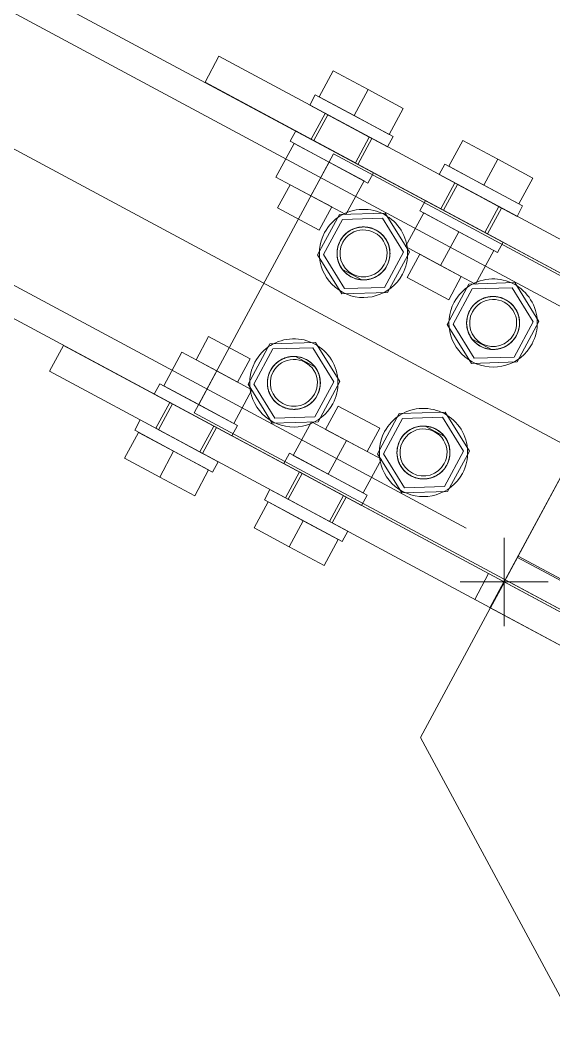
# Model space of a CAD drawing. Header units: millimetres. Extents: x -6949 to 83354, y -55091 to 16861.
# Drawn here: x 18179.4 to 18360.6, y 9896.9 to 10241.6 of the extents above; entities that cross this region are included whole.
import ezdxf

# ---------------------------------------------------------------- set-up
doc = ezdxf.new("R2010")
doc.units = ezdxf.units.MM
doc.layers.add('A-DETL', color=7, linetype='Continuous', lineweight=18, true_color=0x00a600)
doc.layers.add('S-BEAM', color=7, linetype='Continuous', lineweight=18)
doc.layers.add('S-FSTN', color=7, linetype='Continuous', lineweight=18)

msp = doc.modelspace()

# ---------------------------------------------------------------- linework, layer by layer
at = {"layer": 'A-DETL'}
msp.add_line((17466.48, 10579.68), (18750, 9890), dxfattribs=at)
at = {"layer": 'S-BEAM'}
for p, q in [((18374.26, 10149.57), (15760.73, 11553.9)), ((18369.52, 10140.76), (15756, 11545.1)), ((15717.37, 11473.22), (18330.9, 10068.88)), ((15712.64, 11464.41), (18326.17, 10060.07)), ((18295.38, 10153.36), (18288.82, 10156.89)), ((18339.42, 10129.69), (18332.86, 10133.22)), ((18279.47, 10123.75), (18272.91, 10127.28)), ((18323.52, 10100.09), (18316.95, 10103.61))]:
    msp.add_line(p, q, dxfattribs=at)
for points, knots in [([(18288.05, 10166.6), (18288.68, 10167.74), (18289.86, 10169.15), (18291.73, 10170.33), (18292.87, 10170.8), (18293.8, 10171.09), (18294.6, 10171.25), (18295.24, 10171.32), (18295.9, 10171.34), (18296.77, 10171.32), (18297.65, 10171.2), (18298.34, 10171.04), (18299, 10170.83), (18299.84, 10170.48), (18300.82, 10169.93), (18301.65, 10169.36), (18302.32, 10168.75), (18302.89, 10168.12), (18303.31, 10167.56), (18303.61, 10167.11), (18303.89, 10166.65), (18304.19, 10166.08), (18304.48, 10165.35), (18304.7, 10164.61), (18305.02, 10163.14), (18305.02, 10160.87), (18304.39, 10159), (18303.91, 10158.08)], [-1, -1, -1, -1, -0.861111, -0.791667, -0.756944, -0.722222, -0.6875, -0.670139, -0.652778, -0.618056, -0.583333, -0.565972, -0.548611, -0.513889, -0.479167, -0.444444, -0.416667, -0.388889, -0.361111, -0.347222, -0.333333, -0.305556, -0.277778, -0.25, -0.222222, -0.111111, 0, 0, 0, 0]), ([(18288.05, 10166.6), (18288.55, 10167.51), (18289.76, 10169.07), (18291.65, 10170.32), (18293.06, 10170.86), (18293.8, 10171.09), (18294.56, 10171.25), (18295.21, 10171.32), (18295.74, 10171.34), (18296.29, 10171.34), (18296.98, 10171.29), (18297.83, 10171.17), (18298.5, 10170.99), (18299.03, 10170.81), (18299.57, 10170.59), (18300.24, 10170.27), (18301.01, 10169.81), (18301.7, 10169.31), (18302.32, 10168.75), (18302.89, 10168.12), (18303.31, 10167.56), (18303.61, 10167.11), (18303.89, 10166.65), (18304.19, 10166.08), (18304.48, 10165.35), (18304.7, 10164.61), (18304.91, 10163.63), (18305.02, 10162.39), (18304.86, 10160.4), (18304.39, 10159), (18303.91, 10158.08)], [0, 0, 0, 0, 0.111111, 0.222222, 0.25, 0.277778, 0.305556, 0.333333, 0.347222, 0.361111, 0.388889, 0.416667, 0.444444, 0.458333, 0.472222, 0.5, 0.527778, 0.555556, 0.583333, 0.611111, 0.638889, 0.652778, 0.666667, 0.694444, 0.722222, 0.75, 0.777778, 0.833333, 0.888889, 1, 1, 1, 1]), ([(18288.05, 10166.6), (18288.56, 10167.51), (18289.45, 10168.67), (18290.96, 10169.87), (18291.91, 10170.39), (18292.57, 10170.67), (18293.02, 10170.85), (18293.61, 10171.05), (18294.22, 10171.19), (18294.66, 10171.26), (18294.91, 10171.29), (18295.1, 10171.3), (18295.3, 10171.31), (18295.57, 10171.33), (18296.05, 10171.34), (18296.76, 10171.32), (18297.62, 10171.22), (18298.26, 10171.06), (18298.68, 10170.92), (18298.97, 10170.82), (18299.48, 10170.61), (18300.22, 10170.24), (18300.94, 10169.82), (18301.4, 10169.51), (18301.64, 10169.33), (18301.99, 10169.06), (18302.47, 10168.61), (18303.04, 10167.94), (18303.44, 10167.36), (18303.7, 10166.96), (18303.83, 10166.73), (18303.93, 10166.56), (18304.03, 10166.39), (18304.14, 10166.16), (18304.33, 10165.75), (18304.55, 10165.17), (18304.71, 10164.57), (18304.81, 10164.1), (18304.94, 10163.39), (18305.02, 10162.31), (18304.86, 10160.39), (18304.38, 10159), (18303.91, 10158.08)], [0, 0, 0, 0, 0.111111, 0.166667, 0.222222, 0.236111, 0.25, 0.277778, 0.305556, 0.319444, 0.326389, 0.333333, 0.340278, 0.347222, 0.361111, 0.388889, 0.416667, 0.444444, 0.451389, 0.458333, 0.472222, 0.5, 0.527778, 0.541667, 0.548611, 0.555556, 0.583333, 0.611111, 0.638889, 0.652778, 0.659722, 0.666667, 0.673611, 0.680556, 0.694444, 0.722222, 0.75, 0.763889, 0.777778, 0.833333, 0.888889, 1, 1, 1, 1]), ([(18288.05, 10166.6), (18288.56, 10167.51), (18289.45, 10168.67), (18290.96, 10169.87), (18291.91, 10170.39), (18292.57, 10170.67), (18293.02, 10170.85), (18293.61, 10171.05), (18294.22, 10171.19), (18294.66, 10171.26), (18294.91, 10171.29), (18295.1, 10171.3), (18295.3, 10171.31), (18295.57, 10171.33), (18296.05, 10171.34), (18296.76, 10171.32), (18297.62, 10171.22), (18298.26, 10171.06), (18298.68, 10170.92), (18298.97, 10170.82), (18299.48, 10170.61), (18300.22, 10170.24), (18300.94, 10169.82), (18301.4, 10169.51), (18301.64, 10169.33), (18301.99, 10169.06), (18302.47, 10168.61), (18303.04, 10167.94), (18303.44, 10167.36), (18303.7, 10166.96), (18303.83, 10166.73), (18303.93, 10166.56), (18304.03, 10166.39), (18304.14, 10166.16), (18304.33, 10165.75), (18304.55, 10165.17), (18304.71, 10164.57), (18304.81, 10164.1), (18304.94, 10163.39), (18305.02, 10162.31), (18304.86, 10160.39), (18304.38, 10159), (18303.91, 10158.08)], [-1, -1, -1, -1, -0.888889, -0.833333, -0.777778, -0.763889, -0.75, -0.722222, -0.694444, -0.680556, -0.673611, -0.666667, -0.659722, -0.652778, -0.638889, -0.611111, -0.583333, -0.555556, -0.548611, -0.541667, -0.527778, -0.5, -0.472222, -0.458333, -0.451389, -0.444444, -0.416667, -0.388889, -0.361111, -0.347222, -0.340278, -0.333333, -0.326389, -0.319444, -0.305556, -0.277778, -0.25, -0.236111, -0.222222, -0.166667, -0.111111, 0, 0, 0, 0]), ([(18288.05, 10166.6), (18287.58, 10165.73), (18286.95, 10163.91), (18286.93, 10161.53), (18287.28, 10160.01), (18287.6, 10158.98), (18288.16, 10157.77), (18289.13, 10156.44), (18290.17, 10155.42), (18291.17, 10154.72), (18292.09, 10154.21), (18293.04, 10153.81), (18294.02, 10153.54), (18295.05, 10153.38), (18296.08, 10153.32), (18297.07, 10153.39), (18298.07, 10153.57), (18299.04, 10153.86), (18300.22, 10154.35), (18302.16, 10155.6), (18303.33, 10156.99), (18303.91, 10158.08)], [0, 0, 0, 0, 0.111111, 0.222222, 0.25, 0.277778, 0.333333, 0.388889, 0.444444, 0.479167, 0.513889, 0.548611, 0.583333, 0.618056, 0.652778, 0.6875, 0.722222, 0.756944, 0.791667, 0.861111, 1, 1, 1, 1]), ([(18288.05, 10166.6), (18287.48, 10165.59), (18286.98, 10163.92), (18286.96, 10161.66), (18287.18, 10160.39), (18287.45, 10159.41), (18287.84, 10158.45), (18288.33, 10157.57), (18288.94, 10156.71), (18289.66, 10155.9), (18290.45, 10155.21), (18291.33, 10154.62), (18292.3, 10154.11), (18293.48, 10153.65), (18294.66, 10153.41), (18295.8, 10153.34), (18296.9, 10153.36), (18297.98, 10153.54), (18299.02, 10153.86), (18299.99, 10154.25), (18301.1, 10154.9), (18302.65, 10156.16), (18303.48, 10157.26), (18303.91, 10158.08)], [-1, -1, -1, -1, -0.861111, -0.791667, -0.756944, -0.722222, -0.6875, -0.652778, -0.618056, -0.583333, -0.548611, -0.513889, -0.479167, -0.444444, -0.388889, -0.361111, -0.333333, -0.277778, -0.25, -0.222222, -0.166667, -0.111111, 0, 0, 0, 0]), ([(18288.05, 10166.6), (18287.6, 10165.79), (18287.14, 10164.49), (18286.94, 10162.5), (18287.02, 10161.22), (18287.23, 10160.19), (18287.54, 10159.15), (18287.98, 10158.15), (18288.57, 10157.22), (18289.26, 10156.31), (18290.11, 10155.46), (18291.15, 10154.73), (18292.1, 10154.2), (18293.09, 10153.79), (18294.1, 10153.52), (18295.16, 10153.36), (18296.22, 10153.33), (18297.23, 10153.41), (18298.24, 10153.62), (18299.21, 10153.93), (18300.39, 10154.44), (18302.26, 10155.71), (18303.38, 10157.05), (18303.91, 10158.08)], [0, 0, 0, 0, 0.111111, 0.166667, 0.222222, 0.25, 0.277778, 0.333333, 0.361111, 0.388889, 0.444444, 0.479167, 0.513889, 0.548611, 0.583333, 0.618056, 0.652778, 0.6875, 0.722222, 0.756944, 0.791667, 0.861111, 1, 1, 1, 1]), ([(18288.82, 10156.89), (18288.37, 10157.48), (18287.65, 10158.72), (18287.08, 10160.6), (18286.96, 10162.08), (18287, 10163.09), (18287.19, 10164.6), (18287.59, 10165.75), (18288.05, 10166.6)], [0, 0, 0, 0, 0.2, 0.4, 0.55, 0.625, 0.7, 1, 1, 1, 1]), ([(18295.38, 10153.36), (18296.49, 10153.29), (18298.1, 10153.48), (18300.06, 10154.27), (18301.53, 10155.18), (18302.87, 10156.45), (18303.6, 10157.51), (18303.91, 10158.08)], [-1, -1, -1, -1, -0.7, -0.55, -0.4, -0.2, 0, 0, 0, 0]), ([(18332.09, 10142.94), (18332.72, 10144.07), (18333.91, 10145.48), (18335.77, 10146.66), (18336.92, 10147.14), (18337.84, 10147.43), (18338.64, 10147.59), (18339.29, 10147.65), (18339.95, 10147.68), (18340.82, 10147.65), (18341.7, 10147.53), (18342.38, 10147.37), (18343.04, 10147.16), (18343.88, 10146.81), (18344.87, 10146.27), (18345.69, 10145.69), (18346.36, 10145.09), (18346.93, 10144.45), (18347.35, 10143.89), (18347.66, 10143.44), (18347.93, 10142.99), (18348.23, 10142.41), (18348.52, 10141.68), (18348.74, 10140.94), (18349.07, 10139.47), (18349.07, 10137.2), (18348.43, 10135.34), (18347.95, 10134.42)], [-1, -1, -1, -1, -0.861111, -0.791667, -0.756944, -0.722222, -0.6875, -0.670139, -0.652778, -0.618056, -0.583333, -0.565972, -0.548611, -0.513889, -0.479167, -0.444444, -0.416667, -0.388889, -0.361111, -0.347222, -0.333333, -0.305556, -0.277778, -0.25, -0.222222, -0.111111, 0, 0, 0, 0]), ([(18332.09, 10142.94), (18332.6, 10143.85), (18333.8, 10145.41), (18335.7, 10146.66), (18337.1, 10147.2), (18337.84, 10147.42), (18338.61, 10147.58), (18339.25, 10147.65), (18339.78, 10147.67), (18340.33, 10147.67), (18341.03, 10147.63), (18341.87, 10147.5), (18342.55, 10147.33), (18343.08, 10147.14), (18343.61, 10146.92), (18344.28, 10146.6), (18345.05, 10146.14), (18345.74, 10145.65), (18346.36, 10145.09), (18346.93, 10144.45), (18347.35, 10143.89), (18347.66, 10143.44), (18347.93, 10142.99), (18348.23, 10142.41), (18348.52, 10141.68), (18348.74, 10140.94), (18348.96, 10139.96), (18349.07, 10138.72), (18348.91, 10136.74), (18348.43, 10135.34), (18347.95, 10134.42)], [0, 0, 0, 0, 0.111111, 0.222222, 0.25, 0.277778, 0.305556, 0.333333, 0.347222, 0.361111, 0.388889, 0.416667, 0.444444, 0.458333, 0.472222, 0.5, 0.527778, 0.555556, 0.583333, 0.611111, 0.638889, 0.652778, 0.666667, 0.694444, 0.722222, 0.75, 0.777778, 0.833333, 0.888889, 1, 1, 1, 1]), ([(18332.09, 10142.94), (18332.6, 10143.84), (18333.5, 10145), (18335, 10146.2), (18335.95, 10146.72), (18336.61, 10147.01), (18337.07, 10147.19), (18337.65, 10147.38), (18338.26, 10147.52), (18338.7, 10147.59), (18338.96, 10147.62), (18339.15, 10147.63), (18339.35, 10147.65), (18339.61, 10147.66), (18340.09, 10147.67), (18340.8, 10147.66), (18341.67, 10147.55), (18342.3, 10147.4), (18342.72, 10147.26), (18343.01, 10147.15), (18343.52, 10146.94), (18344.27, 10146.58), (18344.98, 10146.16), (18345.44, 10145.84), (18345.69, 10145.66), (18346.04, 10145.39), (18346.52, 10144.94), (18347.08, 10144.28), (18347.49, 10143.7), (18347.74, 10143.29), (18347.88, 10143.06), (18347.98, 10142.89), (18348.07, 10142.72), (18348.19, 10142.49), (18348.37, 10142.09), (18348.59, 10141.5), (18348.75, 10140.91), (18348.85, 10140.43), (18348.98, 10139.72), (18349.07, 10138.64), (18348.9, 10136.73), (18348.43, 10135.34), (18347.95, 10134.42)], [0, 0, 0, 0, 0.111111, 0.166667, 0.222222, 0.236111, 0.25, 0.277778, 0.305556, 0.319444, 0.326389, 0.333333, 0.340278, 0.347222, 0.361111, 0.388889, 0.416667, 0.444444, 0.451389, 0.458333, 0.472222, 0.5, 0.527778, 0.541667, 0.548611, 0.555556, 0.583333, 0.611111, 0.638889, 0.652778, 0.659722, 0.666667, 0.673611, 0.680556, 0.694444, 0.722222, 0.75, 0.763889, 0.777778, 0.833333, 0.888889, 1, 1, 1, 1]), ([(18332.09, 10142.94), (18332.6, 10143.84), (18333.5, 10145), (18335, 10146.2), (18335.95, 10146.72), (18336.61, 10147.01), (18337.07, 10147.19), (18337.65, 10147.38), (18338.26, 10147.52), (18338.7, 10147.59), (18338.96, 10147.62), (18339.15, 10147.63), (18339.35, 10147.65), (18339.61, 10147.66), (18340.09, 10147.67), (18340.8, 10147.66), (18341.67, 10147.55), (18342.3, 10147.4), (18342.72, 10147.26), (18343.01, 10147.15), (18343.52, 10146.94), (18344.27, 10146.58), (18344.98, 10146.16), (18345.44, 10145.84), (18345.69, 10145.66), (18346.04, 10145.39), (18346.52, 10144.94), (18347.08, 10144.28), (18347.49, 10143.7), (18347.74, 10143.29), (18347.88, 10143.06), (18347.98, 10142.89), (18348.07, 10142.72), (18348.19, 10142.49), (18348.37, 10142.09), (18348.59, 10141.5), (18348.75, 10140.91), (18348.85, 10140.43), (18348.98, 10139.72), (18349.07, 10138.64), (18348.9, 10136.73), (18348.43, 10135.34), (18347.95, 10134.42)], [-1, -1, -1, -1, -0.888889, -0.833333, -0.777778, -0.763889, -0.75, -0.722222, -0.694444, -0.680556, -0.673611, -0.666667, -0.659722, -0.652778, -0.638889, -0.611111, -0.583333, -0.555556, -0.548611, -0.541667, -0.527778, -0.5, -0.472222, -0.458333, -0.451389, -0.444444, -0.416667, -0.388889, -0.361111, -0.347222, -0.340278, -0.333333, -0.326389, -0.319444, -0.305556, -0.277778, -0.25, -0.236111, -0.222222, -0.166667, -0.111111, 0, 0, 0, 0]), ([(18332.09, 10142.94), (18331.62, 10142.07), (18331, 10140.24), (18330.97, 10137.87), (18331.32, 10136.35), (18331.65, 10135.32), (18332.21, 10134.1), (18333.17, 10132.77), (18334.21, 10131.76), (18335.21, 10131.05), (18336.13, 10130.54), (18337.09, 10130.15), (18338.06, 10129.87), (18339.09, 10129.71), (18340.12, 10129.66), (18341.11, 10129.72), (18342.11, 10129.91), (18343.08, 10130.19), (18344.27, 10130.69), (18346.21, 10131.93), (18347.37, 10133.32), (18347.95, 10134.42)], [0, 0, 0, 0, 0.111111, 0.222222, 0.25, 0.277778, 0.333333, 0.388889, 0.444444, 0.479167, 0.513889, 0.548611, 0.583333, 0.618056, 0.652778, 0.6875, 0.722222, 0.756944, 0.791667, 0.861111, 1, 1, 1, 1]), ([(18332.09, 10142.94), (18331.53, 10141.93), (18331.03, 10140.26), (18331, 10137.99), (18331.22, 10136.72), (18331.5, 10135.74), (18331.88, 10134.78), (18332.37, 10133.9), (18332.99, 10133.04), (18333.71, 10132.24), (18334.49, 10131.55), (18335.38, 10130.95), (18336.35, 10130.44), (18337.53, 10129.99), (18338.71, 10129.75), (18339.85, 10129.67), (18340.94, 10129.69), (18342.02, 10129.88), (18343.06, 10130.2), (18344.03, 10130.58), (18345.14, 10131.23), (18346.69, 10132.49), (18347.53, 10133.59), (18347.95, 10134.42)], [-1, -1, -1, -1, -0.861111, -0.791667, -0.756944, -0.722222, -0.6875, -0.652778, -0.618056, -0.583333, -0.548611, -0.513889, -0.479167, -0.444444, -0.388889, -0.361111, -0.333333, -0.277778, -0.25, -0.222222, -0.166667, -0.111111, 0, 0, 0, 0]), ([(18332.86, 10133.22), (18332.42, 10133.81), (18331.69, 10135.05), (18331.13, 10136.94), (18331, 10138.41), (18331.04, 10139.42), (18331.24, 10140.93), (18331.63, 10142.08), (18332.09, 10142.94)], [0, 0, 0, 0, 0.2, 0.4, 0.55, 0.625, 0.7, 1, 1, 1, 1]), ([(18332.09, 10142.94), (18331.64, 10142.13), (18331.19, 10140.82), (18330.99, 10138.83), (18331.06, 10137.55), (18331.28, 10136.53), (18331.58, 10135.48), (18332.02, 10134.48), (18332.61, 10133.56), (18333.31, 10132.65), (18334.16, 10131.8), (18335.19, 10131.06), (18336.15, 10130.53), (18337.14, 10130.13), (18338.14, 10129.85), (18339.21, 10129.7), (18340.27, 10129.66), (18341.27, 10129.74), (18342.29, 10129.95), (18343.25, 10130.26), (18344.43, 10130.77), (18346.31, 10132.05), (18347.42, 10133.39), (18347.95, 10134.42)], [0, 0, 0, 0, 0.111111, 0.166667, 0.222222, 0.25, 0.277778, 0.333333, 0.361111, 0.388889, 0.444444, 0.479167, 0.513889, 0.548611, 0.583333, 0.618056, 0.652778, 0.6875, 0.722222, 0.756944, 0.791667, 0.861111, 1, 1, 1, 1]), ([(18339.42, 10129.69), (18340.53, 10129.63), (18342.14, 10129.82), (18344.11, 10130.6), (18345.57, 10131.51), (18346.92, 10132.78), (18347.65, 10133.84), (18347.95, 10134.42)], [-1, -1, -1, -1, -0.7, -0.55, -0.4, -0.2, 0, 0, 0, 0]), ([(18272.91, 10127.28), (18271.8, 10127.35), (18270.19, 10127.16), (18268.23, 10126.37), (18266.76, 10125.46), (18265.42, 10124.19), (18264.69, 10123.13), (18264.38, 10122.56)], [-1, -1, -1, -1, -0.7, -0.55, -0.4, -0.2, 0, 0, 0, 0]), ([(18264.38, 10122.56), (18264.96, 10123.65), (18266.13, 10125.04), (18268.07, 10126.29), (18269.26, 10126.78), (18270.23, 10127.07), (18271.23, 10127.25), (18272.21, 10127.32), (18273.25, 10127.26), (18274.28, 10127.1), (18275.25, 10126.83), (18276.2, 10126.43), (18277.13, 10125.92), (18278.13, 10125.22), (18279.16, 10124.2), (18280.13, 10122.87), (18280.69, 10121.65), (18281.01, 10120.62), (18281.36, 10119.1), (18281.34, 10116.73), (18280.71, 10114.91), (18280.24, 10114.04)], [-1, -1, -1, -1, -0.861111, -0.791667, -0.756944, -0.722222, -0.6875, -0.652778, -0.618056, -0.583333, -0.548611, -0.513889, -0.479167, -0.444444, -0.388889, -0.333333, -0.277778, -0.25, -0.222222, -0.111111, 0, 0, 0, 0]), ([(18264.38, 10122.56), (18264.81, 10123.38), (18265.64, 10124.48), (18267.19, 10125.75), (18268.31, 10126.39), (18269.28, 10126.78), (18270.32, 10127.1), (18271.4, 10127.28), (18272.49, 10127.3), (18273.63, 10127.23), (18274.81, 10126.99), (18275.99, 10126.53), (18276.96, 10126.02), (18277.85, 10125.42), (18278.63, 10124.73), (18279.35, 10123.93), (18279.97, 10123.07), (18280.45, 10122.18), (18280.84, 10121.23), (18281.11, 10120.25), (18281.34, 10118.98), (18281.31, 10116.72), (18280.81, 10115.05), (18280.24, 10114.04)], [0, 0, 0, 0, 0.111111, 0.166667, 0.222222, 0.25, 0.277778, 0.333333, 0.361111, 0.388889, 0.444444, 0.479167, 0.513889, 0.548611, 0.583333, 0.618056, 0.652778, 0.6875, 0.722222, 0.756944, 0.791667, 0.861111, 1, 1, 1, 1]), ([(18264.38, 10122.56), (18264.91, 10123.59), (18266.03, 10124.93), (18267.9, 10126.2), (18269.08, 10126.71), (18270.05, 10127.02), (18271.06, 10127.23), (18272.07, 10127.31), (18273.13, 10127.27), (18274.2, 10127.12), (18275.2, 10126.85), (18276.19, 10126.44), (18277.15, 10125.91), (18278.18, 10125.17), (18279.03, 10124.32), (18279.73, 10123.41), (18280.31, 10122.49), (18280.75, 10121.49), (18281.06, 10120.44), (18281.27, 10119.42), (18281.35, 10118.14), (18281.15, 10116.15), (18280.69, 10114.85), (18280.24, 10114.04)], [-1, -1, -1, -1, -0.861111, -0.791667, -0.756944, -0.722222, -0.6875, -0.652778, -0.618056, -0.583333, -0.548611, -0.513889, -0.479167, -0.444444, -0.388889, -0.361111, -0.333333, -0.277778, -0.25, -0.222222, -0.166667, -0.111111, 0, 0, 0, 0]), ([(18264.38, 10122.56), (18263.9, 10121.64), (18263.27, 10119.77), (18263.27, 10117.5), (18263.59, 10116.03), (18263.81, 10115.29), (18264.1, 10114.56), (18264.4, 10113.98), (18264.68, 10113.53), (18264.98, 10113.08), (18265.4, 10112.52), (18265.97, 10111.89), (18266.49, 10111.42), (18266.94, 10111.08), (18267.42, 10110.75), (18268.05, 10110.37), (18268.86, 10109.98), (18269.66, 10109.68), (18270.47, 10109.47), (18271.31, 10109.35), (18272.01, 10109.3), (18272.55, 10109.3), (18273.08, 10109.32), (18273.73, 10109.39), (18274.49, 10109.55), (18275.24, 10109.78), (18276.17, 10110.14), (18277.27, 10110.73), (18278.83, 10111.96), (18279.74, 10113.13), (18280.24, 10114.04)], [0, 0, 0, 0, 0.111111, 0.222222, 0.25, 0.277778, 0.305556, 0.333333, 0.347222, 0.361111, 0.388889, 0.416667, 0.444444, 0.458333, 0.472222, 0.5, 0.527778, 0.555556, 0.583333, 0.611111, 0.638889, 0.652778, 0.666667, 0.694444, 0.722222, 0.75, 0.777778, 0.833333, 0.888889, 1, 1, 1, 1]), ([(18264.38, 10122.56), (18263.78, 10121.41), (18263.26, 10119.64), (18263.31, 10117.43), (18263.54, 10116.22), (18263.81, 10115.29), (18264.12, 10114.53), (18264.42, 10113.95), (18264.76, 10113.39), (18265.26, 10112.68), (18265.85, 10112.01), (18266.36, 10111.53), (18266.9, 10111.1), (18267.66, 10110.59), (18268.66, 10110.07), (18269.59, 10109.7), (18270.46, 10109.47), (18271.31, 10109.35), (18272.01, 10109.3), (18272.55, 10109.3), (18273.08, 10109.32), (18273.73, 10109.39), (18274.49, 10109.55), (18275.24, 10109.78), (18276.64, 10110.32), (18278.53, 10111.57), (18279.74, 10113.13), (18280.24, 10114.04)], [-1, -1, -1, -1, -0.861111, -0.791667, -0.756944, -0.722222, -0.6875, -0.670139, -0.652778, -0.618056, -0.583333, -0.565972, -0.548611, -0.513889, -0.479167, -0.444444, -0.416667, -0.388889, -0.361111, -0.347222, -0.333333, -0.305556, -0.277778, -0.25, -0.222222, -0.111111, 0, 0, 0, 0]), ([(18264.38, 10122.56), (18263.91, 10121.64), (18263.43, 10120.25), (18263.27, 10118.33), (18263.35, 10117.25), (18263.48, 10116.54), (18263.58, 10116.07), (18263.74, 10115.47), (18263.96, 10114.88), (18264.15, 10114.48), (18264.27, 10114.25), (18264.36, 10114.08), (18264.46, 10113.91), (18264.59, 10113.68), (18264.85, 10113.28), (18265.25, 10112.69), (18265.82, 10112.03), (18266.3, 10111.58), (18266.65, 10111.31), (18266.89, 10111.13), (18267.35, 10110.82), (18268.07, 10110.4), (18268.81, 10110.03), (18269.32, 10109.82), (18269.61, 10109.72), (18270.03, 10109.58), (18270.67, 10109.42), (18271.54, 10109.32), (18272.25, 10109.3), (18272.73, 10109.31), (18272.99, 10109.33), (18273.19, 10109.34), (18273.38, 10109.35), (18273.64, 10109.38), (18274.08, 10109.45), (18274.69, 10109.59), (18275.27, 10109.79), (18275.72, 10109.97), (18276.38, 10110.25), (18277.33, 10110.77), (18278.84, 10111.97), (18279.73, 10113.13), (18280.24, 10114.04)], [-1, -1, -1, -1, -0.888889, -0.833333, -0.777778, -0.763889, -0.75, -0.722222, -0.694444, -0.680556, -0.673611, -0.666667, -0.659722, -0.652778, -0.638889, -0.611111, -0.583333, -0.555556, -0.548611, -0.541667, -0.527778, -0.5, -0.472222, -0.458333, -0.451389, -0.444444, -0.416667, -0.388889, -0.361111, -0.347222, -0.340278, -0.333333, -0.326389, -0.319444, -0.305556, -0.277778, -0.25, -0.236111, -0.222222, -0.166667, -0.111111, 0, 0, 0, 0]), ([(18264.38, 10122.56), (18263.91, 10121.64), (18263.43, 10120.25), (18263.27, 10118.33), (18263.35, 10117.25), (18263.48, 10116.54), (18263.58, 10116.07), (18263.74, 10115.47), (18263.96, 10114.88), (18264.15, 10114.48), (18264.27, 10114.25), (18264.36, 10114.08), (18264.46, 10113.91), (18264.59, 10113.68), (18264.85, 10113.28), (18265.25, 10112.69), (18265.82, 10112.03), (18266.3, 10111.58), (18266.65, 10111.31), (18266.89, 10111.13), (18267.35, 10110.82), (18268.07, 10110.4), (18268.81, 10110.03), (18269.32, 10109.82), (18269.61, 10109.72), (18270.03, 10109.58), (18270.67, 10109.42), (18271.54, 10109.32), (18272.25, 10109.3), (18272.73, 10109.31), (18272.99, 10109.33), (18273.19, 10109.34), (18273.38, 10109.35), (18273.64, 10109.38), (18274.08, 10109.45), (18274.69, 10109.59), (18275.27, 10109.79), (18275.72, 10109.97), (18276.38, 10110.25), (18277.33, 10110.77), (18278.84, 10111.97), (18279.73, 10113.13), (18280.24, 10114.04)], [0, 0, 0, 0, 0.111111, 0.166667, 0.222222, 0.236111, 0.25, 0.277778, 0.305556, 0.319444, 0.326389, 0.333333, 0.340278, 0.347222, 0.361111, 0.388889, 0.416667, 0.444444, 0.451389, 0.458333, 0.472222, 0.5, 0.527778, 0.541667, 0.548611, 0.555556, 0.583333, 0.611111, 0.638889, 0.652778, 0.659722, 0.666667, 0.673611, 0.680556, 0.694444, 0.722222, 0.75, 0.763889, 0.777778, 0.833333, 0.888889, 1, 1, 1, 1]), ([(18279.47, 10123.75), (18279.92, 10123.16), (18280.64, 10121.92), (18281.21, 10120.04), (18281.33, 10118.56), (18281.29, 10117.55), (18281.1, 10116.04), (18280.7, 10114.89), (18280.24, 10114.04)], [0, 0, 0, 0, 0.2, 0.4, 0.55, 0.625, 0.7, 1, 1, 1, 1]), ([(18316.95, 10103.61), (18315.84, 10103.68), (18314.23, 10103.49), (18312.27, 10102.7), (18310.81, 10101.79), (18309.46, 10100.52), (18308.73, 10099.46), (18308.43, 10098.89)], [-1, -1, -1, -1, -0.7, -0.55, -0.4, -0.2, 0, 0, 0, 0]), ([(18308.43, 10098.89), (18309.01, 10099.98), (18310.17, 10101.37), (18312.12, 10102.62), (18313.3, 10103.11), (18314.27, 10103.4), (18315.27, 10103.59), (18316.26, 10103.65), (18317.29, 10103.6), (18318.32, 10103.43), (18319.3, 10103.16), (18320.25, 10102.76), (18321.17, 10102.25), (18322.17, 10101.55), (18323.21, 10100.53), (18324.17, 10099.2), (18324.73, 10097.99), (18325.06, 10096.96), (18325.41, 10095.43), (18325.38, 10093.07), (18324.76, 10091.24), (18324.29, 10090.37)], [-1, -1, -1, -1, -0.861111, -0.791667, -0.756944, -0.722222, -0.6875, -0.652778, -0.618056, -0.583333, -0.548611, -0.513889, -0.479167, -0.444444, -0.388889, -0.333333, -0.277778, -0.25, -0.222222, -0.111111, 0, 0, 0, 0]), ([(18308.43, 10098.89), (18308.85, 10099.71), (18309.69, 10100.81), (18311.24, 10102.08), (18312.35, 10102.73), (18313.32, 10103.11), (18314.36, 10103.43), (18315.44, 10103.62), (18316.54, 10103.64), (18317.68, 10103.56), (18318.86, 10103.32), (18320.04, 10102.86), (18321.01, 10102.36), (18321.89, 10101.76), (18322.67, 10101.07), (18323.39, 10100.26), (18324.01, 10099.4), (18324.5, 10098.52), (18324.88, 10097.56), (18325.16, 10096.58), (18325.38, 10095.31), (18325.35, 10093.05), (18324.85, 10091.38), (18324.29, 10090.37)], [0, 0, 0, 0, 0.111111, 0.166667, 0.222222, 0.25, 0.277778, 0.333333, 0.361111, 0.388889, 0.444444, 0.479167, 0.513889, 0.548611, 0.583333, 0.618056, 0.652778, 0.6875, 0.722222, 0.756944, 0.791667, 0.861111, 1, 1, 1, 1]), ([(18308.43, 10098.89), (18308.96, 10099.92), (18310.07, 10101.26), (18311.95, 10102.53), (18313.13, 10103.05), (18314.1, 10103.36), (18315.11, 10103.57), (18316.11, 10103.65), (18317.17, 10103.61), (18318.24, 10103.45), (18319.25, 10103.18), (18320.23, 10102.77), (18321.19, 10102.24), (18322.22, 10101.51), (18323.08, 10100.66), (18323.77, 10099.75), (18324.36, 10098.82), (18324.8, 10097.82), (18325.1, 10096.78), (18325.32, 10095.75), (18325.39, 10094.47), (18325.19, 10092.48), (18324.74, 10091.18), (18324.29, 10090.37)], [-1, -1, -1, -1, -0.861111, -0.791667, -0.756944, -0.722222, -0.6875, -0.652778, -0.618056, -0.583333, -0.548611, -0.513889, -0.479167, -0.444444, -0.388889, -0.361111, -0.333333, -0.277778, -0.25, -0.222222, -0.166667, -0.111111, 0, 0, 0, 0]), ([(18323.52, 10100.09), (18323.96, 10099.49), (18324.69, 10098.26), (18325.25, 10096.37), (18325.38, 10094.9), (18325.34, 10093.88), (18325.14, 10092.38), (18324.75, 10091.22), (18324.29, 10090.37)], [0, 0, 0, 0, 0.2, 0.4, 0.55, 0.625, 0.7, 1, 1, 1, 1]), ([(18308.43, 10098.89), (18307.95, 10097.97), (18307.31, 10096.1), (18307.31, 10093.83), (18307.64, 10092.36), (18307.86, 10091.62), (18308.15, 10090.89), (18308.45, 10090.32), (18308.72, 10089.87), (18309.03, 10089.41), (18309.45, 10088.85), (18310.02, 10088.22), (18310.54, 10087.75), (18310.98, 10087.41), (18311.46, 10087.08), (18312.1, 10086.71), (18312.9, 10086.32), (18313.7, 10086.01), (18314.51, 10085.81), (18315.35, 10085.68), (18316.05, 10085.64), (18316.6, 10085.64), (18317.13, 10085.65), (18317.77, 10085.72), (18318.54, 10085.89), (18319.28, 10086.11), (18320.21, 10086.47), (18321.31, 10087.06), (18322.88, 10088.29), (18323.78, 10089.46), (18324.29, 10090.37)], [0, 0, 0, 0, 0.111111, 0.222222, 0.25, 0.277778, 0.305556, 0.333333, 0.347222, 0.361111, 0.388889, 0.416667, 0.444444, 0.458333, 0.472222, 0.5, 0.527778, 0.555556, 0.583333, 0.611111, 0.638889, 0.652778, 0.666667, 0.694444, 0.722222, 0.75, 0.777778, 0.833333, 0.888889, 1, 1, 1, 1]), ([(18308.43, 10098.89), (18307.82, 10097.74), (18307.31, 10095.98), (18307.35, 10093.77), (18307.59, 10092.55), (18307.85, 10091.62), (18308.16, 10090.87), (18308.46, 10090.29), (18308.81, 10089.73), (18309.31, 10089.01), (18309.89, 10088.35), (18310.41, 10087.87), (18310.94, 10087.43), (18311.7, 10086.92), (18312.7, 10086.4), (18313.63, 10086.03), (18314.51, 10085.81), (18315.35, 10085.68), (18316.05, 10085.64), (18316.6, 10085.64), (18317.13, 10085.65), (18317.77, 10085.72), (18318.54, 10085.89), (18319.28, 10086.11), (18320.68, 10086.65), (18322.58, 10087.9), (18323.78, 10089.46), (18324.29, 10090.37)], [-1, -1, -1, -1, -0.861111, -0.791667, -0.756944, -0.722222, -0.6875, -0.670139, -0.652778, -0.618056, -0.583333, -0.565972, -0.548611, -0.513889, -0.479167, -0.444444, -0.416667, -0.388889, -0.361111, -0.347222, -0.333333, -0.305556, -0.277778, -0.25, -0.222222, -0.111111, 0, 0, 0, 0]), ([(18308.43, 10098.89), (18307.95, 10097.97), (18307.48, 10096.58), (18307.31, 10094.66), (18307.4, 10093.58), (18307.53, 10092.88), (18307.63, 10092.4), (18307.79, 10091.8), (18308.01, 10091.22), (18308.19, 10090.81), (18308.31, 10090.58), (18308.4, 10090.41), (18308.5, 10090.25), (18308.64, 10090.02), (18308.89, 10089.61), (18309.3, 10089.03), (18309.86, 10088.36), (18310.34, 10087.92), (18310.69, 10087.64), (18310.94, 10087.46), (18311.4, 10087.15), (18312.11, 10086.73), (18312.86, 10086.37), (18313.37, 10086.16), (18313.66, 10086.05), (18314.08, 10085.91), (18314.71, 10085.75), (18315.58, 10085.65), (18316.29, 10085.63), (18316.77, 10085.65), (18317.04, 10085.66), (18317.23, 10085.67), (18317.43, 10085.69), (18317.68, 10085.72), (18318.12, 10085.78), (18318.73, 10085.93), (18319.31, 10086.12), (18319.77, 10086.3), (18320.43, 10086.58), (18321.38, 10087.11), (18322.88, 10088.3), (18323.78, 10089.47), (18324.29, 10090.37)], [-1, -1, -1, -1, -0.888889, -0.833333, -0.777778, -0.763889, -0.75, -0.722222, -0.694444, -0.680556, -0.673611, -0.666667, -0.659722, -0.652778, -0.638889, -0.611111, -0.583333, -0.555556, -0.548611, -0.541667, -0.527778, -0.5, -0.472222, -0.458333, -0.451389, -0.444444, -0.416667, -0.388889, -0.361111, -0.347222, -0.340278, -0.333333, -0.326389, -0.319444, -0.305556, -0.277778, -0.25, -0.236111, -0.222222, -0.166667, -0.111111, 0, 0, 0, 0]), ([(18308.43, 10098.89), (18307.95, 10097.97), (18307.48, 10096.58), (18307.31, 10094.66), (18307.4, 10093.58), (18307.53, 10092.88), (18307.63, 10092.4), (18307.79, 10091.8), (18308.01, 10091.22), (18308.19, 10090.81), (18308.31, 10090.58), (18308.4, 10090.41), (18308.5, 10090.25), (18308.64, 10090.02), (18308.89, 10089.61), (18309.3, 10089.03), (18309.86, 10088.36), (18310.34, 10087.92), (18310.69, 10087.64), (18310.94, 10087.46), (18311.4, 10087.15), (18312.11, 10086.73), (18312.86, 10086.37), (18313.37, 10086.16), (18313.66, 10086.05), (18314.08, 10085.91), (18314.71, 10085.75), (18315.58, 10085.65), (18316.29, 10085.63), (18316.77, 10085.65), (18317.04, 10085.66), (18317.23, 10085.67), (18317.43, 10085.69), (18317.68, 10085.72), (18318.12, 10085.78), (18318.73, 10085.93), (18319.31, 10086.12), (18319.77, 10086.3), (18320.43, 10086.58), (18321.38, 10087.11), (18322.88, 10088.3), (18323.78, 10089.47), (18324.29, 10090.37)], [0, 0, 0, 0, 0.111111, 0.166667, 0.222222, 0.236111, 0.25, 0.277778, 0.305556, 0.319444, 0.326389, 0.333333, 0.340278, 0.347222, 0.361111, 0.388889, 0.416667, 0.444444, 0.451389, 0.458333, 0.472222, 0.5, 0.527778, 0.541667, 0.548611, 0.555556, 0.583333, 0.611111, 0.638889, 0.652778, 0.659722, 0.666667, 0.673611, 0.680556, 0.694444, 0.722222, 0.75, 0.763889, 0.777778, 0.833333, 0.888889, 1, 1, 1, 1])]:
    msp.add_open_spline(points, degree=3, knots=knots, dxfattribs=at)
at = {"layer": 'S-FSTN'}
for p, q in [((18242.12, 10220.57), (18246.86, 10229.38)), ((18246.86, 10229.38), (18528.74, 10077.91)), ((18285.63, 10224.43), (18280.9, 10215.63)), ((18285.63, 10224.43), (18280.9, 10215.63)), ((18285.63, 10224.43), (18297.53, 10218.04)), ((18285.63, 10224.43), (18297.53, 10218.04)), ((18524.01, 10069.1), (18242.12, 10220.57)), ((18297.53, 10218.04), (18292.79, 10209.23)), ((18297.53, 10218.04), (18292.79, 10209.23)), ((18297.53, 10218.04), (18292.79, 10209.23)), ((18297.53, 10218.04), (18292.79, 10209.23)), ((18297.53, 10218.04), (18309.42, 10211.65)), ((18297.53, 10218.04), (18309.42, 10211.65)), ((18279.58, 10216.33), (18277.69, 10212.81)), ((18279.58, 10216.33), (18277.69, 10212.81)), ((18279.58, 10216.33), (18306.01, 10202.13)), ((18306.01, 10202.13), (18279.58, 10216.33)), ((18279.58, 10216.33), (18306.01, 10202.13)), ((18306.01, 10202.13), (18279.58, 10216.33)), ((18292.79, 10209.23), (18280.9, 10215.63)), ((18292.79, 10209.23), (18280.9, 10215.63)), ((18277.69, 10212.81), (18304.11, 10198.61)), ((18304.11, 10198.61), (18277.69, 10212.81)), ((18277.69, 10212.81), (18304.11, 10198.61)), ((18304.11, 10198.61), (18277.69, 10212.81)), ((18309.42, 10211.65), (18304.69, 10202.84)), ((18309.42, 10211.65), (18304.69, 10202.84)), ((18282.97, 10209.97), (18278.24, 10201.16)), ((18282.97, 10209.97), (18278.24, 10201.16)), ((18283.85, 10209.5), (18279.12, 10200.69)), ((18283.85, 10209.5), (18279.12, 10200.69)), ((18282.97, 10209.97), (18298.83, 10201.45)), ((18282.97, 10209.97), (18298.83, 10201.45)), ((18282.97, 10209.97), (18298.83, 10201.45)), ((18282.97, 10209.97), (18298.83, 10201.45)), ((18283.85, 10209.5), (18297.95, 10201.92)), ((18297.95, 10201.92), (18283.85, 10209.5)), ((18283.85, 10209.5), (18297.95, 10201.92)), ((18297.95, 10201.92), (18283.85, 10209.5)), ((18304.69, 10202.84), (18292.79, 10209.23)), ((18304.69, 10202.84), (18292.79, 10209.23)), ((18272.95, 10204), (18271.06, 10200.48)), ((18272.95, 10204), (18271.06, 10200.48)), ((18272.95, 10204), (18299.38, 10189.8)), ((18299.38, 10189.8), (18272.95, 10204)), ((18272.95, 10204), (18299.38, 10189.8)), ((18299.38, 10189.8), (18272.95, 10204)), ((18272.38, 10199.77), (18266.23, 10188.32)), ((18272.38, 10199.77), (18266.23, 10188.32)), ((18271.06, 10200.48), (18297.49, 10186.28)), ((18297.49, 10186.28), (18271.06, 10200.48)), ((18271.06, 10200.48), (18297.49, 10186.28)), ((18297.49, 10186.28), (18271.06, 10200.48)), ((18272.38, 10199.77), (18284.27, 10193.38)), ((18272.38, 10199.77), (18284.27, 10193.38)), ((18278.24, 10201.16), (18294.1, 10192.64)), ((18278.24, 10201.16), (18294.1, 10192.64)), ((18278.24, 10201.16), (18294.1, 10192.64)), ((18278.24, 10201.16), (18294.1, 10192.64)), ((18279.12, 10200.69), (18293.22, 10193.12)), ((18293.22, 10193.12), (18279.12, 10200.69)), ((18279.12, 10200.69), (18293.22, 10193.12)), ((18293.22, 10193.12), (18279.12, 10200.69)), ((18293.22, 10193.12), (18297.95, 10201.92)), ((18293.22, 10193.12), (18297.95, 10201.92)), ((18294.1, 10192.64), (18298.83, 10201.45)), ((18294.1, 10192.64), (18298.83, 10201.45)), ((18304.11, 10198.61), (18306.01, 10202.13)), ((18304.11, 10198.61), (18306.01, 10202.13)), ((18329.68, 10200.77), (18324.95, 10191.96)), ((18329.68, 10200.77), (18324.95, 10191.96)), ((18329.68, 10200.77), (18341.57, 10194.38)), ((18329.68, 10200.77), (18341.57, 10194.38)), ((18285.79, 10196.2), (18238.46, 10108.11)), ((18285.79, 10196.2), (18238.46, 10108.11)), ((18284.27, 10193.38), (18278.12, 10181.93)), ((18284.27, 10193.38), (18278.12, 10181.93)), ((18284.27, 10193.38), (18278.12, 10181.93)), ((18284.27, 10193.38), (18278.12, 10181.93)), ((18284.27, 10193.38), (18296.17, 10186.99)), ((18284.27, 10193.38), (18296.17, 10186.99)), ((18479.58, 10092.07), (18285.79, 10196.2)), ((18479.58, 10092.07), (18285.79, 10196.2)), ((18420.27, 10192.96), (18315.38, 9997.75)), ((18341.57, 10194.38), (18336.84, 10185.57)), ((18341.57, 10194.38), (18336.84, 10185.57)), ((18341.57, 10194.38), (18336.84, 10185.57)), ((18341.57, 10194.38), (18336.84, 10185.57)), ((18341.57, 10194.38), (18353.47, 10187.99)), ((18341.57, 10194.38), (18353.47, 10187.99)), ((18297.49, 10186.28), (18299.38, 10189.8)), ((18297.49, 10186.28), (18299.38, 10189.8)), ((18323.63, 10192.67), (18321.73, 10189.14)), ((18323.63, 10192.67), (18321.73, 10189.14)), ((18323.63, 10192.67), (18350.05, 10178.47)), ((18350.05, 10178.47), (18323.63, 10192.67)), ((18323.63, 10192.67), (18350.05, 10178.47)), ((18350.05, 10178.47), (18323.63, 10192.67)), ((18336.84, 10185.57), (18324.95, 10191.96)), ((18336.84, 10185.57), (18324.95, 10191.96)), ((18278.12, 10181.93), (18266.23, 10188.32)), ((18278.12, 10181.93), (18266.23, 10188.32)), ((18296.17, 10186.99), (18290.01, 10175.54)), ((18296.17, 10186.99), (18290.01, 10175.54)), ((18321.73, 10189.14), (18348.16, 10174.94)), ((18348.16, 10174.94), (18321.73, 10189.14)), ((18321.73, 10189.14), (18348.16, 10174.94)), ((18348.16, 10174.94), (18321.73, 10189.14)), ((18327.02, 10186.3), (18322.28, 10177.5)), ((18327.02, 10186.3), (18322.28, 10177.5)), ((18327.02, 10186.3), (18342.87, 10177.78)), ((18327.02, 10186.3), (18342.87, 10177.78)), ((18327.02, 10186.3), (18342.87, 10177.78)), ((18327.02, 10186.3), (18342.87, 10177.78)), ((18353.47, 10187.99), (18348.73, 10179.18)), ((18353.47, 10187.99), (18348.73, 10179.18)), ((18271.07, 10185.71), (18266.81, 10177.79)), ((18271.07, 10185.71), (18266.81, 10177.79)), ((18271.07, 10185.71), (18285.17, 10178.14)), ((18285.17, 10178.14), (18271.07, 10185.71)), ((18271.07, 10185.71), (18285.17, 10178.14)), ((18285.17, 10178.14), (18271.07, 10185.71)), ((18327.9, 10185.83), (18323.17, 10177.02)), ((18327.9, 10185.83), (18323.17, 10177.02)), ((18327.9, 10185.83), (18341.99, 10178.26)), ((18341.99, 10178.26), (18327.9, 10185.83)), ((18327.9, 10185.83), (18341.99, 10178.26)), ((18341.99, 10178.26), (18327.9, 10185.83)), ((18348.73, 10179.18), (18336.84, 10185.57)), ((18348.73, 10179.18), (18336.84, 10185.57)), ((18290.01, 10175.54), (18278.12, 10181.93)), ((18290.01, 10175.54), (18278.12, 10181.93)), ((18317, 10180.34), (18315.11, 10176.81)), ((18317, 10180.34), (18315.11, 10176.81)), ((18317, 10180.34), (18343.43, 10166.14)), ((18343.43, 10166.14), (18317, 10180.34)), ((18317, 10180.34), (18343.43, 10166.14)), ((18343.43, 10166.14), (18317, 10180.34)), ((18266.81, 10177.79), (18280.91, 10170.21)), ((18280.91, 10170.21), (18266.81, 10177.79)), ((18266.81, 10177.79), (18280.91, 10170.21)), ((18280.91, 10170.21), (18266.81, 10177.79)), ((18287.77, 10175.6), (18280.4, 10161.87)), ((18280.91, 10170.21), (18285.17, 10178.14)), ((18280.91, 10170.21), (18285.17, 10178.14)), ((18303.36, 10176.08), (18287.77, 10175.6)), ((18311.56, 10162.82), (18303.36, 10176.08)), ((18316.43, 10176.1), (18310.27, 10164.65)), ((18316.43, 10176.1), (18310.27, 10164.65)), ((18315.11, 10176.81), (18341.53, 10162.61)), ((18341.53, 10162.61), (18315.11, 10176.81)), ((18315.11, 10176.81), (18341.53, 10162.61)), ((18341.53, 10162.61), (18315.11, 10176.81)), ((18316.43, 10176.1), (18328.32, 10169.71)), ((18316.43, 10176.1), (18328.32, 10169.71)), ((18322.28, 10177.5), (18338.14, 10168.98)), ((18322.28, 10177.5), (18338.14, 10168.98)), ((18322.28, 10177.5), (18338.14, 10168.98)), ((18322.28, 10177.5), (18338.14, 10168.98)), ((18323.17, 10177.02), (18337.26, 10169.45)), ((18337.26, 10169.45), (18323.17, 10177.02)), ((18323.17, 10177.02), (18337.26, 10169.45)), ((18337.26, 10169.45), (18323.17, 10177.02)), ((18337.26, 10169.45), (18341.99, 10178.26)), ((18337.26, 10169.45), (18341.99, 10178.26)), ((18338.14, 10168.98), (18342.87, 10177.78)), ((18338.14, 10168.98), (18342.87, 10177.78)), ((18348.16, 10174.94), (18350.05, 10178.47)), ((18348.16, 10174.94), (18350.05, 10178.47)), ((18288.82, 10173.91), (18282.38, 10161.93)), ((18302.42, 10174.32), (18288.82, 10173.91)), ((18309.57, 10162.76), (18302.42, 10174.32)), ((18328.32, 10169.71), (18322.17, 10158.26)), ((18328.32, 10169.71), (18322.17, 10158.26)), ((18328.32, 10169.71), (18322.17, 10158.26)), ((18328.32, 10169.71), (18322.17, 10158.26)), ((18328.32, 10169.71), (18340.21, 10163.32)), ((18328.32, 10169.71), (18340.21, 10163.32)), ((18341.53, 10162.61), (18343.43, 10166.14)), ((18341.53, 10162.61), (18343.43, 10166.14)), ((18280.4, 10161.87), (18288.6, 10148.61)), ((18282.38, 10161.93), (18289.54, 10150.36)), ((18303.13, 10150.78), (18309.57, 10162.76)), ((18304.18, 10149.08), (18311.56, 10162.82)), ((18322.17, 10158.26), (18310.27, 10164.65)), ((18322.17, 10158.26), (18310.27, 10164.65)), ((18315.12, 10162.05), (18310.86, 10154.12)), ((18315.12, 10162.05), (18310.86, 10154.12)), ((18315.12, 10162.05), (18329.21, 10154.47)), ((18329.21, 10154.47), (18315.12, 10162.05)), ((18315.12, 10162.05), (18329.21, 10154.47)), ((18329.21, 10154.47), (18315.12, 10162.05)), ((18340.21, 10163.32), (18334.06, 10151.87)), ((18340.21, 10163.32), (18334.06, 10151.87)), ((18334.06, 10151.87), (18322.17, 10158.26)), ((18334.06, 10151.87), (18322.17, 10158.26)), ((18310.86, 10154.12), (18324.95, 10146.55)), ((18324.95, 10146.55), (18310.86, 10154.12)), ((18310.86, 10154.12), (18324.95, 10146.55)), ((18324.95, 10146.55), (18310.86, 10154.12)), ((18331.82, 10151.93), (18324.44, 10138.2)), ((18324.95, 10146.55), (18329.21, 10154.47)), ((18324.95, 10146.55), (18329.21, 10154.47)), ((18347.4, 10152.41), (18331.82, 10151.93)), ((18355.61, 10139.15), (18347.4, 10152.41)), ((18288.6, 10148.61), (18304.18, 10149.08)), ((18289.54, 10150.36), (18303.13, 10150.78)), ((18332.87, 10150.24), (18326.43, 10138.26)), ((18346.46, 10150.66), (18332.87, 10150.24)), ((18353.62, 10139.09), (18346.46, 10150.66)), ((18324.44, 10138.2), (18332.64, 10124.94)), ((18326.43, 10138.26), (18333.59, 10126.7)), ((18391.5, 10139.4), (18344.16, 10051.31)), ((18391.5, 10139.4), (18344.16, 10051.31)), ((18347.18, 10127.11), (18353.62, 10139.09)), ((18348.23, 10125.42), (18355.61, 10139.15)), ((18189.3, 10122.26), (18194.03, 10131.07)), ((18194.03, 10131.07), (18475.92, 9979.61)), ((18243.34, 10134.09), (18239.08, 10126.17)), ((18243.34, 10134.09), (18239.08, 10126.17)), ((18243.34, 10134.09), (18257.43, 10126.52)), ((18257.43, 10126.52), (18243.34, 10134.09)), ((18243.34, 10134.09), (18257.43, 10126.52)), ((18257.43, 10126.52), (18243.34, 10134.09)), ((18264.11, 10131.55), (18256.73, 10117.82)), ((18279.69, 10132.03), (18264.11, 10131.55)), ((18287.89, 10118.77), (18279.69, 10132.03)), ((18228.08, 10117.32), (18234.23, 10128.77)), ((18228.08, 10117.32), (18234.23, 10128.77)), ((18234.23, 10128.77), (18246.12, 10122.38)), ((18234.23, 10128.77), (18246.12, 10122.38)), ((18265.16, 10129.86), (18258.72, 10117.88)), ((18278.75, 10130.28), (18265.16, 10129.86)), ((18285.91, 10118.71), (18278.75, 10130.28)), ((18239.08, 10126.17), (18253.17, 10118.59)), ((18253.17, 10118.59), (18239.08, 10126.17)), ((18239.08, 10126.17), (18253.17, 10118.59)), ((18253.17, 10118.59), (18239.08, 10126.17)), ((18253.17, 10118.59), (18257.43, 10126.52)), ((18253.17, 10118.59), (18257.43, 10126.52)), ((18332.64, 10124.94), (18348.23, 10125.42)), ((18333.59, 10126.7), (18347.18, 10127.11)), ((18471.18, 9970.8), (18189.3, 10122.26)), ((18239.97, 10110.93), (18246.12, 10122.38)), ((18239.97, 10110.93), (18246.12, 10122.38)), ((18239.97, 10110.93), (18246.12, 10122.38)), ((18239.97, 10110.93), (18246.12, 10122.38)), ((18246.12, 10122.38), (18258.02, 10115.99)), ((18246.12, 10122.38), (18258.02, 10115.99)), ((18226.76, 10118.03), (18224.86, 10114.5)), ((18226.76, 10118.03), (18224.86, 10114.5)), ((18226.76, 10118.03), (18253.18, 10103.83)), ((18253.18, 10103.83), (18226.76, 10118.03)), ((18226.76, 10118.03), (18253.18, 10103.83)), ((18253.18, 10103.83), (18226.76, 10118.03)), ((18239.97, 10110.93), (18228.08, 10117.32)), ((18239.97, 10110.93), (18228.08, 10117.32)), ((18256.73, 10117.82), (18264.93, 10104.56)), ((18258.72, 10117.88), (18265.87, 10106.32)), ((18279.47, 10106.73), (18285.91, 10118.71)), ((18280.52, 10105.04), (18287.89, 10118.77)), ((18224.86, 10114.5), (18251.29, 10100.3)), ((18251.29, 10100.3), (18224.86, 10114.5)), ((18224.86, 10114.5), (18251.29, 10100.3)), ((18251.29, 10100.3), (18224.86, 10114.5)), ((18251.86, 10104.54), (18258.02, 10115.99)), ((18251.86, 10104.54), (18258.02, 10115.99)), ((18230.15, 10111.66), (18225.42, 10102.86)), ((18230.15, 10111.66), (18225.42, 10102.86)), ((18231.03, 10111.19), (18226.3, 10102.38)), ((18231.03, 10111.19), (18226.3, 10102.38)), ((18230.15, 10111.66), (18246.01, 10103.14)), ((18230.15, 10111.66), (18246.01, 10103.14)), ((18230.15, 10111.66), (18246.01, 10103.14)), ((18230.15, 10111.66), (18246.01, 10103.14)), ((18231.03, 10111.19), (18245.12, 10103.62)), ((18245.12, 10103.62), (18231.03, 10111.19)), ((18231.03, 10111.19), (18245.12, 10103.62)), ((18245.12, 10103.62), (18231.03, 10111.19)), ((18251.86, 10104.54), (18239.97, 10110.93)), ((18251.86, 10104.54), (18239.97, 10110.93)), ((18287.38, 10110.43), (18283.12, 10102.5)), ((18287.38, 10110.43), (18283.12, 10102.5)), ((18287.38, 10110.43), (18301.48, 10102.85)), ((18301.48, 10102.85), (18287.38, 10110.43)), ((18287.38, 10110.43), (18301.48, 10102.85)), ((18301.48, 10102.85), (18287.38, 10110.43)), ((18238.46, 10108.11), (18432.25, 10003.98)), ((18238.46, 10108.11), (18432.25, 10003.98)), ((18265.87, 10106.32), (18279.47, 10106.73)), ((18308.15, 10107.89), (18300.77, 10094.16)), ((18323.74, 10108.36), (18308.15, 10107.89)), ((18322.79, 10106.61), (18309.2, 10106.2)), ((18329.95, 10095.05), (18322.79, 10106.61)), ((18331.94, 10095.11), (18323.74, 10108.36)), ((18220.13, 10105.7), (18218.24, 10102.17)), ((18220.13, 10105.7), (18218.24, 10102.17)), ((18220.13, 10105.7), (18246.56, 10091.5)), ((18246.56, 10091.5), (18220.13, 10105.7)), ((18220.13, 10105.7), (18246.56, 10091.5)), ((18246.56, 10091.5), (18220.13, 10105.7)), ((18240.39, 10094.81), (18245.12, 10103.62)), ((18240.39, 10094.81), (18245.12, 10103.62)), ((18241.27, 10094.33), (18246.01, 10103.14)), ((18241.27, 10094.33), (18246.01, 10103.14)), ((18251.29, 10100.3), (18253.18, 10103.83)), ((18251.29, 10100.3), (18253.18, 10103.83)), ((18264.93, 10104.56), (18280.52, 10105.04)), ((18272.12, 10093.65), (18278.28, 10105.1)), ((18272.12, 10093.65), (18278.28, 10105.1)), ((18278.28, 10105.1), (18290.17, 10098.71)), ((18278.28, 10105.1), (18290.17, 10098.71)), ((18309.2, 10106.2), (18302.76, 10094.22)), ((18214.82, 10092.65), (18219.56, 10101.46)), ((18214.82, 10092.65), (18219.56, 10101.46)), ((18218.24, 10102.17), (18244.66, 10087.97)), ((18244.66, 10087.97), (18218.24, 10102.17)), ((18218.24, 10102.17), (18244.66, 10087.97)), ((18244.66, 10087.97), (18218.24, 10102.17)), ((18219.56, 10101.46), (18231.45, 10095.07)), ((18219.56, 10101.46), (18231.45, 10095.07)), ((18225.42, 10102.86), (18241.27, 10094.33)), ((18225.42, 10102.86), (18241.27, 10094.33)), ((18225.42, 10102.86), (18241.27, 10094.33)), ((18225.42, 10102.86), (18241.27, 10094.33)), ((18226.3, 10102.38), (18240.39, 10094.81)), ((18240.39, 10094.81), (18226.3, 10102.38)), ((18226.3, 10102.38), (18240.39, 10094.81)), ((18240.39, 10094.81), (18226.3, 10102.38)), ((18283.12, 10102.5), (18297.22, 10094.93)), ((18297.22, 10094.93), (18283.12, 10102.5)), ((18283.12, 10102.5), (18297.22, 10094.93)), ((18297.22, 10094.93), (18283.12, 10102.5)), ((18297.22, 10094.93), (18301.48, 10102.85)), ((18297.22, 10094.93), (18301.48, 10102.85)), ((18284.02, 10087.26), (18290.17, 10098.71)), ((18284.02, 10087.26), (18290.17, 10098.71)), ((18284.02, 10087.26), (18290.17, 10098.71)), ((18284.02, 10087.26), (18290.17, 10098.71)), ((18290.17, 10098.71), (18302.06, 10092.32)), ((18290.17, 10098.71), (18302.06, 10092.32)), ((18226.72, 10086.26), (18231.45, 10095.07)), ((18226.72, 10086.26), (18231.45, 10095.07)), ((18226.72, 10086.26), (18231.45, 10095.07)), ((18226.72, 10086.26), (18231.45, 10095.07)), ((18231.45, 10095.07), (18243.34, 10088.68)), ((18231.45, 10095.07), (18243.34, 10088.68)), ((18270.8, 10094.36), (18268.91, 10090.84)), ((18270.8, 10094.36), (18268.91, 10090.84)), ((18270.8, 10094.36), (18297.23, 10080.16)), ((18297.23, 10080.16), (18270.8, 10094.36)), ((18270.8, 10094.36), (18297.23, 10080.16)), ((18297.23, 10080.16), (18270.8, 10094.36)), ((18284.02, 10087.26), (18272.12, 10093.65)), ((18284.02, 10087.26), (18272.12, 10093.65)), ((18300.77, 10094.16), (18308.98, 10080.9)), ((18302.76, 10094.22), (18309.92, 10082.65)), ((18323.51, 10083.07), (18329.95, 10095.05)), ((18324.56, 10081.37), (18331.94, 10095.11)), ((18226.72, 10086.26), (18214.82, 10092.65)), ((18226.72, 10086.26), (18214.82, 10092.65)), ((18244.66, 10087.97), (18246.56, 10091.5)), ((18244.66, 10087.97), (18246.56, 10091.5)), ((18268.91, 10090.84), (18295.34, 10076.64)), ((18295.34, 10076.64), (18268.91, 10090.84)), ((18268.91, 10090.84), (18295.34, 10076.64)), ((18295.34, 10076.64), (18268.91, 10090.84)), ((18295.91, 10080.87), (18302.06, 10092.32)), ((18295.91, 10080.87), (18302.06, 10092.32)), ((18238.61, 10079.87), (18226.72, 10086.26)), ((18238.61, 10079.87), (18226.72, 10086.26)), ((18238.61, 10079.87), (18243.34, 10088.68)), ((18238.61, 10079.87), (18243.34, 10088.68)), ((18274.19, 10088), (18269.46, 10079.19)), ((18274.19, 10088), (18269.46, 10079.19)), ((18275.08, 10087.52), (18270.34, 10078.72)), ((18275.08, 10087.52), (18270.34, 10078.72)), ((18274.19, 10088), (18290.05, 10079.48)), ((18274.19, 10088), (18290.05, 10079.48)), ((18274.19, 10088), (18290.05, 10079.48)), ((18274.19, 10088), (18290.05, 10079.48)), ((18275.08, 10087.52), (18289.17, 10079.95)), ((18289.17, 10079.95), (18275.08, 10087.52)), ((18275.08, 10087.52), (18289.17, 10079.95)), ((18289.17, 10079.95), (18275.08, 10087.52)), ((18295.91, 10080.87), (18284.02, 10087.26)), ((18295.91, 10080.87), (18284.02, 10087.26)), ((18309.92, 10082.65), (18323.51, 10083.07)), ((18264.18, 10082.03), (18262.28, 10078.51)), ((18264.18, 10082.03), (18262.28, 10078.51)), ((18264.18, 10082.03), (18290.6, 10067.83)), ((18290.6, 10067.83), (18264.18, 10082.03)), ((18264.18, 10082.03), (18290.6, 10067.83)), ((18290.6, 10067.83), (18264.18, 10082.03)), ((18269.46, 10079.19), (18285.32, 10070.67)), ((18269.46, 10079.19), (18285.32, 10070.67)), ((18269.46, 10079.19), (18285.32, 10070.67)), ((18269.46, 10079.19), (18285.32, 10070.67)), ((18284.44, 10071.14), (18289.17, 10079.95)), ((18284.44, 10071.14), (18289.17, 10079.95)), ((18285.32, 10070.67), (18290.05, 10079.48)), ((18285.32, 10070.67), (18290.05, 10079.48)), ((18295.34, 10076.64), (18297.23, 10080.16)), ((18295.34, 10076.64), (18297.23, 10080.16)), ((18308.98, 10080.9), (18324.56, 10081.37)), ((18258.87, 10068.99), (18263.6, 10077.8)), ((18258.87, 10068.99), (18263.6, 10077.8)), ((18262.28, 10078.51), (18288.71, 10064.31)), ((18288.71, 10064.31), (18262.28, 10078.51)), ((18262.28, 10078.51), (18288.71, 10064.31)), ((18288.71, 10064.31), (18262.28, 10078.51)), ((18263.6, 10077.8), (18275.5, 10071.41)), ((18263.6, 10077.8), (18275.5, 10071.41)), ((18270.34, 10078.72), (18284.44, 10071.14)), ((18284.44, 10071.14), (18270.34, 10078.72)), ((18270.34, 10078.72), (18284.44, 10071.14)), ((18284.44, 10071.14), (18270.34, 10078.72)), ((18270.76, 10062.6), (18258.87, 10068.99)), ((18270.76, 10062.6), (18258.87, 10068.99)), ((18270.76, 10062.6), (18275.5, 10071.41)), ((18270.76, 10062.6), (18275.5, 10071.41)), ((18270.76, 10062.6), (18275.5, 10071.41)), ((18270.76, 10062.6), (18275.5, 10071.41)), ((18275.5, 10071.41), (18287.39, 10065.01)), ((18275.5, 10071.41), (18287.39, 10065.01)), ((18288.71, 10064.31), (18290.6, 10067.83)), ((18288.71, 10064.31), (18290.6, 10067.83)), ((18343.78, 10065.6), (18343.78, 10035.6)), ((18343.78, 10065.6), (18343.78, 10035.6)), ((18282.66, 10056.21), (18270.76, 10062.6)), ((18282.66, 10056.21), (18270.76, 10062.6)), ((18282.66, 10056.21), (18287.39, 10065.01)), ((18282.66, 10056.21), (18287.39, 10065.01)), ((18348.28, 10058.97), (18343.78, 10050.6)), ((18343.78, 10050.6), (18348.28, 10058.97)), ((18348.52, 10059.41), (18348.28, 10058.97)), ((18348.28, 10058.97), (18348.52, 10059.41)), ((18385.31, 10039.07), (18348.28, 10058.97)), ((18620.76, 9912.56), (18348.28, 10058.97)), ((18348.28, 10058.97), (18385.31, 10039.07)), ((18348.28, 10058.97), (18620.76, 9912.56)), ((18348.52, 10059.41), (18385.55, 10039.52)), ((18348.52, 10059.41), (18621, 9913)), ((18338.5, 10053.45), (18333.76, 10044.64)), ((18358.78, 10050.6), (18328.78, 10050.6)), ((18358.78, 10050.6), (18328.78, 10050.6)), ((18338.95, 10041.85), (18343.69, 10050.66)), ((18339.15, 10041.74), (18343.88, 10050.55)), ((18381.36, 10030.42), (18343.78, 10050.61)), ((18380.82, 10030.71), (18343.78, 10050.6)), ((18616.27, 9904.19), (18343.78, 10050.6)), ((18344.16, 10051.31), (18432.25, 10003.98)), ((18344.16, 10051.31), (18432.25, 10003.98)), ((18376.62, 10021.61), (18339.05, 10041.8)), ((18315.38, 9997.75), (18433.64, 9777.68))]:
    msp.add_line(p, q, dxfattribs=at)
for centre, radius, start, end in [((18295.98, 10162.34), 15, 331.7494, 151.7494), ((18295.98, 10162.34), 15, 331.7494, 151.7494), ((18295.98, 10162.34), 15, 151.7494, 331.7494), ((18295.98, 10162.34), 15, 151.7494, 331.7494), ((18295.98, 10162.34), 9, 331.7494, 151.7494), ((18295.98, 10162.34), 9, 331.7494, 151.7494), ((18295.98, 10162.34), 8, 331.7494, 151.7494), ((18295.98, 10162.34), 8, 331.7494, 151.7494), ((18295.98, 10162.34), 9, 151.7494, 331.7494), ((18295.98, 10162.34), 9, 151.7494, 331.7494), ((18295.98, 10162.34), 8, 151.7494, 331.7494), ((18295.98, 10162.34), 8, 151.7494, 331.7494), ((18340.02, 10138.68), 15, 331.7494, 151.7494), ((18340.02, 10138.68), 15, 331.7494, 151.7494), ((18340.02, 10138.68), 15, 151.7494, 331.7494), ((18340.02, 10138.68), 15, 151.7494, 331.7494), ((18340.02, 10138.68), 9, 331.7494, 151.7494), ((18340.02, 10138.68), 9, 331.7494, 151.7494), ((18340.02, 10138.68), 8, 331.7494, 151.7494), ((18340.02, 10138.68), 8, 331.7494, 151.7494), ((18340.02, 10138.68), 9, 151.7494, 331.7494), ((18340.02, 10138.68), 9, 151.7494, 331.7494), ((18340.02, 10138.68), 8, 151.7494, 331.7494), ((18340.02, 10138.68), 8, 151.7494, 331.7494), ((18272.31, 10118.3), 15, 331.7494, 151.7494), ((18272.31, 10118.3), 15, 331.7494, 151.7494), ((18272.31, 10118.3), 9, 331.7494, 151.7494), ((18272.31, 10118.3), 9, 331.7494, 151.7494), ((18272.31, 10118.3), 15, 151.7494, 331.7494), ((18272.31, 10118.3), 15, 151.7494, 331.7494), ((18272.31, 10118.3), 8, 331.7494, 151.7494), ((18272.31, 10118.3), 8, 331.7494, 151.7494), ((18272.31, 10118.3), 9, 151.7494, 331.7494), ((18272.31, 10118.3), 9, 151.7494, 331.7494), ((18272.31, 10118.3), 8, 151.7494, 331.7494), ((18272.31, 10118.3), 8, 151.7494, 331.7494), ((18316.36, 10094.63), 15, 331.7494, 151.7494), ((18316.36, 10094.63), 15, 331.7494, 151.7494), ((18316.36, 10094.63), 9, 331.7494, 151.7494), ((18316.36, 10094.63), 9, 331.7494, 151.7494), ((18316.36, 10094.63), 15, 151.7494, 331.7494), ((18316.36, 10094.63), 15, 151.7494, 331.7494), ((18316.36, 10094.63), 8, 331.7494, 151.7494), ((18316.36, 10094.63), 8, 331.7494, 151.7494), ((18316.36, 10094.63), 9, 151.7494, 331.7494), ((18316.36, 10094.63), 9, 151.7494, 331.7494), ((18316.36, 10094.63), 8, 151.7494, 331.7494), ((18316.36, 10094.63), 8, 151.7494, 331.7494)]:
    msp.add_arc(centre, radius, start, end, dxfattribs=at)

doc.saveas('drawing.dxf')
